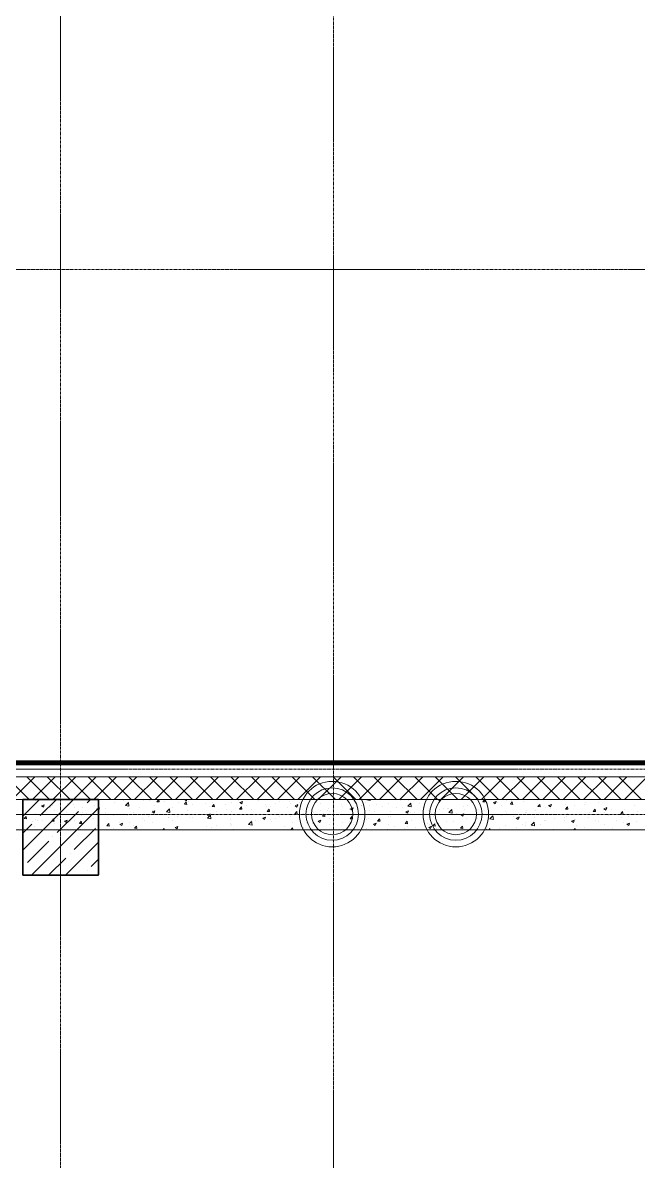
# Model space of a CAD drawing. Header units: millimetres. Extents: x 538266 to 1167394, y 114608 to 637157.
# Drawn here: x 847288 to 851350, y 220624 to 228143 of the extents above; entities that cross this region are included whole.
import ezdxf
from ezdxf.enums import TextEntityAlignment as Align

# ---------------------------------------------------------------- set-up
doc = ezdxf.new("R2010")
doc.units = ezdxf.units.MM
for name, pattern in [('CENTER2', [28.575, 19.05, -3.175, 3.175, -3.175]), ('DASHED', [19.05, 12.7, -6.35]), ('HIDDEN2', [4.7625, 3.175, -1.5875])]:
    doc.linetypes.add(name, pattern=pattern)
doc.layers.get('Defpoints').update_dxf_attribs({"color": 140})
doc.layers.add('АР_Делит', color=120, linetype='Continuous', lineweight=0, plot=False)
for name, color, linetype, lineweight in [('АР_Колонны', 70, 'Continuous', 30), ('АР_Стены ЖБ', 7, 'Continuous', 35), ('АР_Стены ПЕНОблок', 52, 'Continuous', 20), ('АР_Тонкая', 254, 'Continuous', 5), ('АР_Утеплитель', 31, 'Continuous', 0), ('АР_Штриховка', 8, 'Continuous', 0)]:
    doc.layers.add(name, color=color, linetype=linetype, lineweight=lineweight)
doc.layers.add('РД_Оси_100', color=7, linetype='Continuous', lineweight=0, true_color=0x525252)
doc.styles.add('style1', font='ARIALN.TTF')

# ---------------------------------------------------------------- blocks, each defined once
blk = doc.blocks.new('2_этаж')
at = {"layer": 'АР_Делит', "color": 18, "true_color": 0x000000}
for centre, radius in [((692965.5, 222916.6), 216.3), ((693781.6, 222916.6), 216.3), ((692965.5, 222916.6), 173), ((692965.5, 222916.6), 136.2), ((693781.6, 222916.6), 173), ((693781.6, 222916.6), 136.2)]:
    blk.add_circle(centre, radius, dxfattribs=at)
at = {"layer": 'АР_Колонны', "color": 18, "linetype": 'HIDDEN2', "lineweight": 25, "true_color": 0x000000}
for p, q in [((690923.6, 223013.2), (691423.6, 223013.2)), ((690923.6, 222513.2), (690923.6, 223013.2)), ((691423.6, 223013.2), (691423.6, 222513.2)), ((691423.6, 222513.2), (690923.6, 222513.2))]:
    blk.add_line(p, q, dxfattribs=at)
at = {"layer": 'АР_Колонны', "color": 18, "linetype": 'Continuous', "lineweight": 15, "true_color": 0x000000}
for p, q in [((691423.6, 223013.2), (690923.6, 223013.2)), ((690923.6, 223013.2), (690923.6, 222513.2)), ((691423.6, 223013.2), (690923.6, 223013.2)), ((690923.6, 223013.2), (690923.6, 222513.2)), ((691423.6, 222513.2), (691423.6, 223013.2)), ((691423.6, 222513.2), (691423.6, 223013.2)), ((690923.6, 222513.2), (691423.6, 222513.2)), ((690923.6, 222513.2), (691423.6, 222513.2))]:
    blk.add_line(p, q, dxfattribs=at)
at = {"layer": 'АР_Стены ЖБ', "color": 18, "linetype": 'Continuous', "lineweight": 30, "true_color": 0x000000}
for p, q in [((691423.6, 223013.2), (690923.6, 223013.2)), ((690923.6, 223013.2), (690923.6, 222513.2)), ((691423.6, 222513.2), (691423.6, 223013.2)), ((690923.6, 222513.2), (691423.6, 222513.2))]:
    blk.add_line(p, q, dxfattribs=at)
at = {"layer": 'АР_Стены ПЕНОблок', "color": 18, "linetype": 'Continuous', "lineweight": 20, "true_color": 0x000000}
for p, q in [((696773.6, 223013.2), (677173.6, 223013.2)), ((677173.6, 222813.2), (696773.6, 222813.2))]:
    blk.add_line(p, q, dxfattribs=at)
at = {"layer": 'АР_Тонкая', "color": 18, "linetype": 'Continuous', "lineweight": 5, "true_color": 0x000000}
for p, q in [((696773.6, 223268.2), (677173.6, 223268.2)), ((696773.6, 223243.2), (677173.6, 223243.2)), ((677173.6, 223243.2), (696773.6, 223243.2)), ((677173.6, 223163.2), (696773.6, 223163.2))]:
    blk.add_line(p, q, dxfattribs=at)
at = {"layer": 'АР_Утеплитель', "color": 18, "linetype": 'Continuous', "lineweight": 0, "true_color": 0x000000}
for p, q in [((696773.6, 223163.2), (677173.6, 223163.2)), ((677173.6, 223013.2), (696773.6, 223013.2))]:
    blk.add_line(p, q, dxfattribs=at)
at = {"layer": 'АР_Штриховка', "color": 18, "linetype": 'Continuous', "lineweight": 0, "true_color": 0x000000}
for p, q in [((677173.6, 223268), (696773.6, 223268)), ((677173.6, 223267), (696773.6, 223267)), ((677173.6, 223266), (696773.6, 223266)), ((677173.6, 223265), (696773.6, 223265)), ((677173.6, 223264), (696773.6, 223264)), ((677173.6, 223263), (696773.6, 223263)), ((677173.6, 223262), (696773.6, 223262)), ((677173.6, 223261), (696773.6, 223261)), ((677173.6, 223260), (696773.6, 223260)), ((677173.6, 223259), (696773.6, 223259)), ((677173.6, 223258), (696773.6, 223258)), ((677173.6, 223257), (696773.6, 223257)), ((677173.6, 223256), (696773.6, 223256)), ((677173.6, 223255), (696773.6, 223255)), ((677173.6, 223254), (696773.6, 223254)), ((677173.6, 223253), (696773.6, 223253)), ((677173.6, 223252), (696773.6, 223252)), ((677173.6, 223251), (696773.6, 223251)), ((677173.6, 223250), (696773.6, 223250)), ((677173.6, 223249), (696773.6, 223249)), ((677173.6, 223248), (696773.6, 223248)), ((677173.6, 223247), (696773.6, 223247)), ((677173.6, 223246), (696773.6, 223246)), ((677173.6, 223245), (696773.6, 223245)), ((677173.6, 223244), (696773.6, 223244)), ((690966, 223013.2), (690816, 223163.2)), ((690853.3, 223013.2), (691003.3, 223163.2)), ((691100.7, 223013.2), (690950.7, 223163.2)), ((690988, 223013.2), (691138, 223163.2)), ((691235.4, 223013.2), (691085.4, 223163.2)), ((691122.8, 223013.2), (691272.8, 223163.2)), ((691370.1, 223013.2), (691220.1, 223163.2)), ((691257.5, 223013.2), (691407.5, 223163.2)), ((691504.8, 223013.2), (691354.8, 223163.2)), ((691392.2, 223013.2), (691542.2, 223163.2)), ((691639.5, 223013.2), (691489.5, 223163.2)), ((691526.9, 223013.2), (691676.9, 223163.2)), ((691774.2, 223013.2), (691624.2, 223163.2)), ((691661.6, 223013.2), (691811.6, 223163.2)), ((691908.9, 223013.2), (691758.9, 223163.2)), ((691796.3, 223013.2), (691946.3, 223163.2)), ((692043.6, 223013.2), (691893.6, 223163.2)), ((691931, 223013.2), (692081, 223163.2)), ((692178.3, 223013.2), (692028.3, 223163.2)), ((692065.7, 223013.2), (692215.7, 223163.2)), ((692313, 223013.2), (692163, 223163.2)), ((692200.4, 223013.2), (692350.4, 223163.2)), ((692447.7, 223013.2), (692297.7, 223163.2)), ((692335.1, 223013.2), (692485.1, 223163.2)), ((692582.4, 223013.2), (692432.4, 223163.2)), ((692469.8, 223013.2), (692619.8, 223163.2)), ((692717.1, 223013.2), (692567.1, 223163.2)), ((692604.5, 223013.2), (692754.5, 223163.2)), ((692851.8, 223013.2), (692701.8, 223163.2)), ((692739.2, 223013.2), (692889.2, 223163.2)), ((692986.5, 223013.2), (692836.5, 223163.2)), ((692873.9, 223013.2), (693023.9, 223163.2)), ((693121.2, 223013.2), (692971.2, 223163.2)), ((693008.6, 223013.2), (693158.6, 223163.2)), ((693255.9, 223013.2), (693105.9, 223163.2)), ((693143.3, 223013.2), (693293.3, 223163.2)), ((693390.6, 223013.2), (693240.6, 223163.2)), ((693278, 223013.2), (693428, 223163.2)), ((693525.3, 223013.2), (693375.3, 223163.2)), ((693412.7, 223013.2), (693562.7, 223163.2)), ((693660, 223013.2), (693510, 223163.2)), ((693547.4, 223013.2), (693697.4, 223163.2)), ((693794.8, 223013.2), (693644.8, 223163.2)), ((693682.1, 223013.2), (693832.1, 223163.2)), ((693929.5, 223013.2), (693779.5, 223163.2)), ((693816.8, 223013.2), (693966.8, 223163.2)), ((694064.2, 223013.2), (693914.2, 223163.2)), ((693951.5, 223013.2), (694101.5, 223163.2)), ((694198.9, 223013.2), (694048.9, 223163.2)), ((694086.2, 223013.2), (694236.2, 223163.2)), ((694333.6, 223013.2), (694183.6, 223163.2)), ((694220.9, 223013.2), (694370.9, 223163.2)), ((694468.3, 223013.2), (694318.3, 223163.2)), ((694355.6, 223013.2), (694505.6, 223163.2)), ((694603, 223013.2), (694453, 223163.2)), ((694490.3, 223013.2), (694640.3, 223163.2)), ((694737.7, 223013.2), (694587.7, 223163.2)), ((694625.1, 223013.2), (694775.1, 223163.2)), ((694872.4, 223013.2), (694722.4, 223163.2)), ((694759.8, 223013.2), (694909.8, 223163.2)), ((695007.1, 223013.2), (694857.1, 223163.2)), ((694894.5, 223013.2), (695044.5, 223163.2)), ((691007.2, 223005.9), (691007.2, 223005.9)), ((691047.1, 222971.5), (691059.8, 222963)), ((691047.2, 222971.7), (691065, 222978.6)), ((691057.4, 222967.4), (691057.4, 222967.4)), ((691059.8, 222963), (691064.9, 222978.4)), ((691109.3, 222957.5), (691109.3, 222957.5)), ((691121, 222975.7), (691121, 222975.7)), ((691217.2, 222988.4), (691217.2, 222988.4)), ((691257.4, 222983), (691257.4, 222983)), ((691266.5, 222958.2), (691266.5, 222958.2)), ((691344.8, 223013.2), (691352.1, 223012.1)), ((691352.1, 223012.2), (691352, 223013.2)), ((691377.6, 223009.5), (691377.6, 223009.5)), ((691394.8, 222974.5), (691394.8, 222974.5)), ((691405.6, 223008.4), (691405.6, 223008.4)), ((691412.2, 222951.2), (691424.8, 222942.7)), ((691412.3, 222951.4), (691430, 222958.2)), ((691424.8, 222942.7), (691430, 222958)), ((691466.4, 222952.6), (691466.4, 222952.6)), ((691526.7, 222993.5), (691526.7, 222993.5)), ((691585.8, 223009.4), (691585.8, 223009.4)), ((691600.6, 222973.7), (691620.3, 222994.3)), ((691600.6, 222973.6), (691623.2, 222970.1)), ((691614.6, 222978), (691614.6, 222978)), ((691623.2, 222970.2), (691620.4, 222994.3)), ((691631, 222951.5), (691631, 222951.5)), ((691636.3, 223013.2), (691641.2, 223012.8)), ((691641.5, 223012.9), (691641.4, 223013.2)), ((691657.1, 223011.4), (691657.1, 223011.4)), ((691694.6, 222959.9), (691694.6, 222959.9)), ((691721.4, 223003.7), (691721.4, 223003.7)), ((691762.7, 223003.5), (691762.7, 223003.5)), ((691790.8, 222972.5), (691790.8, 222972.5)), ((691808.2, 222998.2), (691820.5, 223012.8)), ((691808.2, 222998.2), (691823.4, 222996.9)), ((691823.7, 222996.9), (691820.8, 223012.9)), ((691857, 222997.9), (691857, 222997.9)), ((691871.6, 222931.7), (691891.4, 222952.3)), ((691894.3, 222928.2), (691891.5, 222952.3)), ((691914.3, 222962.2), (691914.3, 222962.2)), ((691951.2, 222993.7), (691951.2, 222993.7)), ((691990.4, 222982.3), (692002.7, 222996.9)), ((691990.4, 222982.3), (692005.6, 222980.9)), ((691990.6, 223012.8), (692003.3, 223004.3)), ((691990.7, 223013), (691991.5, 223013.2)), ((691992.6, 222992.2), (691992.6, 222992.2)), ((692005.9, 222981), (692002.9, 222996.9)), ((692003.3, 223004.3), (692006.3, 223013.2)), ((692014.8, 223002), (692014.8, 223002)), ((692044.7, 222980.1), (692044.7, 222980.1)), ((692128.2, 222986.5), (692128.2, 222986.5)), ((692155.9, 222965.4), (692155.9, 222965.4)), ((692172.6, 222966.3), (692184.8, 222980.9)), ((692172.6, 222966.3), (692187.8, 222965)), ((692173, 222996.3), (692173, 222996.3)), ((692188.1, 222965.1), (692185.1, 222981)), ((692263.8, 222980.8), (692263.8, 222980.8)), ((692304.1, 222990.9), (692304.1, 222990.9)), ((692345.8, 223009.2), (692345.8, 223009.2)), ((692354.8, 222950.4), (692367, 222965)), ((692354.8, 222950.4), (692370, 222949.1)), ((692355.7, 222992.6), (692373.5, 222999.4)), ((692355.7, 222992.4), (692368.3, 222983.9)), ((692364.3, 222956.7), (692364.3, 222956.7)), ((692370.2, 222949.1), (692367.3, 222965)), ((692368.3, 222983.9), (692373.5, 222999.3)), ((692399.4, 222975), (692399.4, 222975)), ((692432.2, 222948.7), (692432.2, 222948.7)), ((692481.4, 223003.4), (692481.4, 223003.4)), ((692524.8, 222977.8), (692524.8, 222977.8)), ((692535, 222969.3), (692535, 222969.3)), ((692537, 222934.5), (692549.2, 222949)), ((692552.4, 222933.2), (692549.5, 222949.1)), ((692560.5, 222965), (692560.5, 222965)), ((692588.3, 222986.2), (692588.3, 222986.2)), ((692617, 222997.7), (692617, 222997.7)), ((692670.6, 222963.6), (692670.6, 222963.6)), ((692684.5, 222998.8), (692684.5, 222998.8)), ((692692.4, 222984), (692692.4, 222984)), ((692720.7, 222972.1), (692733.3, 222963.6)), ((692720.8, 222972.3), (692738.6, 222979.1)), ((692733.3, 222963.6), (692738.5, 222978.9)), ((692752.6, 222992), (692752.6, 222992)), ((692806.1, 222957.8), (692806.1, 222957.8)), ((692822.9, 223001.9), (692822.9, 223001.9)), ((692888.2, 222986.2), (692888.2, 222986.2)), ((692941.7, 222952.1), (692941.7, 222952.1)), ((693023.8, 222980.5), (693023.8, 222980.5)), ((693034.2, 222966.4), (693034.2, 222966.4)), ((693077.3, 222946.4), (693077.3, 222946.4)), ((693080, 222952.6), (693080, 222952.6)), ((693085.7, 222951.8), (693098.4, 222943.2)), ((693085.8, 222951.9), (693103.6, 222958.8)), ((693098.3, 222961.9), (693098.3, 222961.9)), ((693098.4, 222943.2), (693103.5, 222958.6)), ((693159.4, 222974.8), (693159.4, 222974.8)), ((693161.9, 222970.3), (693161.9, 222970.3)), ((693182.4, 222991.9), (693182.4, 222991.9)), ((693193.4, 223010.9), (693195.6, 223013.2)), ((693193.4, 223010.8), (693216, 223007.3)), ((693210.4, 222970.5), (693210.4, 222970.5)), ((693216, 223007.4), (693215.3, 223013.2)), ((693258.1, 222982.9), (693258.1, 222982.9)), ((693295, 222969), (693295, 222969)), ((693338.7, 222986.8), (693338.7, 222986.8)), ((693391.4, 222961.5), (693391.4, 222961.5)), ((693418.5, 223004.1), (693418.5, 223004.1)), ((693430.5, 222963.3), (693430.5, 222963.3)), ((693464.4, 222968.9), (693484.2, 222989.5)), ((693464.5, 222968.7), (693487.1, 222965.2)), ((693470.6, 223005.8), (693470.6, 223005.8)), ((693482.1, 223012.4), (693482.1, 223012.4)), ((693487.1, 222965.4), (693484.3, 222989.5)), ((693539.5, 222986.9), (693539.5, 222986.9)), ((693566.1, 222957.6), (693566.1, 222957.6)), ((693664.3, 223013.2), (693676.8, 223004.8)), ((693671.9, 222946), (693671.9, 222946)), ((693676.8, 223004.8), (693679.7, 223013.2)), ((693687.6, 223012.4), (693687.6, 223012.4)), ((693701.7, 222951.9), (693701.7, 222951.9)), ((693726.2, 222955.4), (693726.2, 222955.4)), ((693735.5, 222954.4), (693735.5, 222954.4)), ((693735.5, 222926.8), (693755.3, 222947.4)), ((693758.2, 222923.3), (693755.4, 222947.5)), ((693784.8, 223013.2), (693792.2, 223012.6)), ((693792.5, 223012.7), (693792.4, 223013.2)), ((693831.7, 222967.1), (693831.7, 222967.1)), ((693837.3, 222946.1), (693837.3, 222946.1)), ((693858.2, 222974.5), (693858.2, 222974.5)), ((693932.8, 222948.9), (693932.8, 222948.9)), ((693959.2, 222998), (693971.4, 223012.6)), ((693959.2, 222998), (693974.4, 222996.7)), ((693974.7, 222996.7), (693971.7, 223012.6)), ((693988.6, 222992.3), (693988.6, 222992.3)), ((693992.1, 222988.2), (693992.1, 222988.2)), ((694029.2, 222993), (694041.8, 222984.5)), ((694029.3, 222993.2), (694047.1, 223000)), ((694041.8, 222984.5), (694047, 222999.8)), ((694055.7, 222996.6), (694055.7, 222996.6)), ((694080.9, 222974.3), (694080.9, 222974.3)), ((694116.9, 223008.6), (694116.9, 223008.6)), ((694141.4, 222982.1), (694153.6, 222996.7)), ((694141.4, 222982.1), (694156.6, 222980.7)), ((694151.9, 223009.2), (694151.9, 223009.2)), ((694156.8, 222980.8), (694153.9, 222996.7)), ((694229, 222999.8), (694229, 222999.8)), ((694323.6, 222966.1), (694335.8, 222980.7)), ((694323.6, 222966.1), (694338.8, 222964.8)), ((694339, 222964.8), (694336.1, 222980.8)), ((694376.1, 222961), (694376.1, 222961)), ((694394.2, 222972.6), (694406.9, 222964.1)), ((694394.3, 222972.8), (694412.1, 222979.7)), ((694405.3, 222951.2), (694405.3, 222951.2)), ((694406.9, 222964.1), (694412, 222979.5)), ((694504.4, 222977.2), (694504.4, 222977.2)), ((694505.8, 222950.2), (694518, 222964.8)), ((694505.8, 222950.2), (694520.9, 222948.8)), ((694521.2, 222948.9), (694518.3, 222964.8)), ((694565.7, 222972.3), (694565.7, 222972.3)), ((694629.3, 222980.7), (694629.3, 222980.7)), ((694636.3, 222996.3), (694636.3, 222996.3)), ((694687.9, 222934.2), (694700.2, 222948.8)), ((694703.4, 222933), (694700.5, 222948.9)), ((694725.5, 222993.4), (694725.5, 222993.4)), ((694759.3, 222952.5), (694777.1, 222959.3)), ((694759.3, 222952.3), (694771.9, 222943.8)), ((694771.9, 222943.8), (694777.1, 222959.1)), ((694811, 222949.9), (694811, 222949.9)), ((694959.2, 222975.3), (694959.2, 222975.3)), ((690932.6, 222886.9), (690944.8, 222901.4)), ((690932.6, 222886.8), (690947.7, 222885.5)), ((690939.4, 222937.3), (690939.4, 222937.3)), ((690948, 222885.6), (690945.1, 222901.5)), ((690961.2, 222932.1), (690961.2, 222932.1)), ((691004.2, 222921.3), (691004.2, 222921.3)), ((691022, 222876.3), (691022, 222876.3)), ((691054.2, 222875.6), (691054.2, 222875.6)), ((691075, 222931.6), (691075, 222931.6)), ((691114.7, 222870.9), (691127, 222885.5)), ((691114.7, 222870.9), (691129.9, 222869.6)), ((691130.2, 222869.6), (691127.3, 222885.6)), ((691136.1, 222940.4), (691136.1, 222940.4)), ((691150.4, 222888.2), (691150.4, 222888.2)), ((691170.2, 222901.8), (691170.2, 222901.8)), ((691198.8, 222869.5), (691216.6, 222876.3)), ((691210.6, 222925.9), (691210.6, 222925.9)), ((691211.4, 222860.8), (691216.6, 222876.1)), ((691263.4, 222873.7), (691263.4, 222873.7)), ((691310.8, 222909.3), (691310.8, 222909.3)), ((691318.3, 222927.2), (691318.3, 222927.2)), ((691346.2, 222920.1), (691346.2, 222920.1)), ((691374.4, 222917.7), (691374.4, 222917.7)), ((691391.7, 222889.9), (691391.7, 222889.9)), ((691470.6, 222930.4), (691470.6, 222930.4)), ((691481.7, 222914.4), (691481.7, 222914.4)), ((691523.6, 222909), (691523.6, 222909)), ((691617.3, 222908.7), (691617.3, 222908.7)), ((691654, 222926.9), (691654, 222926.9)), ((691711.6, 222889.2), (691711.6, 222889.2)), ((691723.9, 222872.4), (691723.9, 222872.4)), ((691752.9, 222903), (691752.9, 222903)), ((691777.2, 222930.9), (691789.8, 222922.3)), ((691777.3, 222931), (691795.1, 222937.9)), ((691782.3, 222943.1), (691782.3, 222943.1)), ((691789.9, 222922.3), (691795, 222937.7)), ((691859.7, 222914.6), (691859.7, 222914.6)), ((691871.7, 222931.5), (691894.3, 222928)), ((691884.4, 222893.5), (691884.4, 222893.5)), ((691888.5, 222897.2), (691888.5, 222897.2)), ((691911.2, 222877.6), (691911.2, 222877.6)), ((691947.9, 222901.8), (691947.9, 222901.8)), ((692007.8, 222940), (692007.8, 222940)), ((692024.1, 222891.5), (692024.1, 222891.5)), ((692041.6, 222895.5), (692041.6, 222895.5)), ((692044.1, 222914.5), (692044.1, 222914.5)), ((692142.2, 222910.5), (692154.9, 222902)), ((692142.3, 222910.7), (692160.1, 222917.5)), ((692142.7, 222889.6), (692162.5, 222910.2)), ((692142.8, 222889.5), (692165.4, 222886)), ((692154.9, 222902), (692160, 222917.3)), ((692159.7, 222885.8), (692159.7, 222885.8)), ((692165.4, 222886.1), (692162.6, 222910.2)), ((692169.9, 222911.8), (692169.9, 222911.8)), ((692204.6, 222935.6), (692204.6, 222935.6)), ((692268.1, 222944), (692268.1, 222944)), ((692295.3, 222880), (692295.3, 222880)), ((692301.8, 222930.8), (692301.8, 222930.8)), ((692430.9, 222874.3), (692430.9, 222874.3)), ((692457.9, 222877.6), (692457.9, 222877.6)), ((692507.3, 222890.2), (692519.9, 222881.7)), ((692507.4, 222890.4), (692525.1, 222897.2)), ((692519.9, 222881.6), (692525.1, 222897)), ((692521.5, 222886), (692521.5, 222886)), ((692537, 222934.5), (692552.2, 222933.1)), ((692557.4, 222880.4), (692557.4, 222880.4)), ((692589.8, 222890.2), (692589.8, 222890.2)), ((692617.7, 222898.6), (692617.7, 222898.6)), ((692689.4, 222899.4), (692689.4, 222899.4)), ((692719.2, 222918.5), (692731.4, 222933.1)), ((692719.2, 222918.5), (692734.3, 222917.2)), ((692734.6, 222917.2), (692731.7, 222933.2)), ((692738, 222915.6), (692738, 222915.6)), ((692778.1, 222919.8), (692778.1, 222919.8)), ((692819.8, 222917.3), (692819.8, 222917.3)), ((692841.7, 222928.1), (692841.7, 222928.1)), ((692872.4, 222870), (692890.2, 222876.8)), ((692885, 222861.3), (692890.1, 222876.7)), ((692886.1, 222941), (692886.1, 222941)), ((692901.3, 222902.6), (692913.6, 222917.2)), ((692901.3, 222902.6), (692916.5, 222901.2)), ((692916.8, 222901.3), (692913.9, 222917.2)), ((692937.9, 222940.8), (692937.9, 222940.8)), ((692947, 222885.2), (692947, 222885.2)), ((692948.1, 222933.6), (692948.1, 222933.6)), ((693083.5, 222886.6), (693095.8, 222901.2)), ((693083.5, 222886.6), (693098.7, 222885.3)), ((693095.1, 222910.7), (693095.1, 222910.7)), ((693099, 222885.4), (693096, 222901.3)), ((693191.3, 222882.8), (693191.3, 222882.8)), ((693207.3, 222886), (693207.3, 222886)), ((693212.9, 222940.7), (693212.9, 222940.7)), ((693243.2, 222936.1), (693243.2, 222936.1)), ((693265.7, 222870.7), (693278, 222885.3)), ((693281.2, 222869.4), (693278.2, 222885.3)), ((693335.6, 222902.2), (693335.6, 222902.2)), ((693348.5, 222934.9), (693348.5, 222934.9)), ((693351.7, 222903.9), (693351.7, 222903.9)), ((693415.3, 222912.3), (693415.3, 222912.3)), ((693450.7, 222931.4), (693463.4, 222922.9)), ((693450.8, 222931.6), (693468.6, 222938.4)), ((693463.4, 222922.9), (693468.6, 222938.2)), ((693467.5, 222921.3), (693467.5, 222921.3)), ((693484.1, 222929.2), (693484.1, 222929.2)), ((693488.4, 222872.6), (693488.4, 222872.6)), ((693511.5, 222924.9), (693511.5, 222924.9)), ((693597.9, 222939.2), (693597.9, 222939.2)), ((693619.7, 222923.5), (693619.7, 222923.5)), ((693636.5, 222898.1), (693636.5, 222898.1)), ((693723.2, 222870.9), (693723.2, 222870.9)), ((693735.6, 222926.7), (693758.2, 222923.2)), ((693755.3, 222917.7), (693755.3, 222917.7)), ((693784.6, 222923.5), (693784.6, 222923.5)), ((693815.8, 222911.1), (693828.4, 222902.5)), ((693815.9, 222911.3), (693833.6, 222918.1)), ((693828.4, 222902.5), (693833.6, 222917.9)), ((693855.1, 222889.9), (693855.1, 222889.9)), ((693890.9, 222912), (693890.9, 222912)), ((693925.3, 222888), (693925.3, 222888)), ((693972.9, 222940.4), (693972.9, 222940.4)), ((693985.5, 222907.8), (693985.5, 222907.8)), ((693988.9, 222896.4), (693988.9, 222896.4)), ((694006.6, 222884.8), (694026.4, 222905.4)), ((694006.7, 222884.7), (694029.2, 222881.2)), ((694026.5, 222906.3), (694026.5, 222906.3)), ((694029.3, 222881.3), (694026.5, 222905.4)), ((694085.1, 222909.1), (694085.1, 222909.1)), ((694108.5, 222934.7), (694108.5, 222934.7)), ((694113.8, 222924), (694113.8, 222924)), ((694162.1, 222900.6), (694162.1, 222900.6)), ((694180.8, 222890.7), (694193.4, 222882.2)), ((694180.9, 222890.9), (694198.7, 222897.7)), ((694193.5, 222882.2), (694198.6, 222897.5)), ((694244.1, 222928.9), (694244.1, 222928.9)), ((694245.5, 222930.2), (694245.5, 222930.2)), ((694245.7, 222943.1), (694245.7, 222943.1)), ((694297.6, 222894.8), (694297.6, 222894.8)), ((694309.1, 222938.5), (694309.1, 222938.5)), ((694366.7, 222873.6), (694366.7, 222873.6)), ((694373, 222876.4), (694373, 222876.4)), ((694379.7, 222923.2), (694379.7, 222923.2)), ((694433.2, 222889.1), (694433.2, 222889.1)), ((694498.9, 222872.1), (694498.9, 222872.1)), ((694501.3, 222892.7), (694501.3, 222892.7)), ((694514.8, 222899.1), (694514.8, 222899.1)), ((694515.3, 222917.5), (694515.3, 222917.5)), ((694545.9, 222870.6), (694563.7, 222877.4)), ((694558.5, 222861.9), (694563.6, 222877.2)), ((694562.5, 222880.5), (694562.5, 222880.5)), ((694568.8, 222883.4), (694568.8, 222883.4)), ((694633.3, 222911.7), (694633.3, 222911.7)), ((694650.9, 222911.8), (694650.9, 222911.8)), ((694658.7, 222893.2), (694658.7, 222893.2)), ((694662.9, 222924.5), (694662.9, 222924.5)), ((694687.9, 222934.2), (694703.1, 222932.9)), ((694704.4, 222877.6), (694704.4, 222877.6)), ((694763.7, 222929.6), (694763.7, 222929.6)), ((694786.5, 222906), (694786.5, 222906)), ((694819.1, 222914.3), (694819.1, 222914.3)), ((694840, 222871.9), (694840, 222871.9)), ((694870.1, 222918.3), (694882.4, 222932.9)), ((694870.1, 222918.3), (694885.3, 222917)), ((694871.9, 222894.2), (694871.9, 222894.2)), ((694885.6, 222917), (694882.6, 222932.9)), ((694882.7, 222922.7), (694882.7, 222922.7)), ((694892, 222945.9), (694892, 222945.9)), ((694922, 222900.3), (694922, 222900.3)), ((694978.8, 222935.3), (694978.8, 222935.3)), ((690990.6, 222867.2), (690990.6, 222867.2)), ((691001.1, 222836.8), (691001.1, 222836.8)), ((691133, 222855.8), (691133, 222855.8)), ((691198.8, 222869.3), (691211.4, 222860.8)), ((691296.9, 222855), (691309.2, 222869.6)), ((691296.9, 222855), (691312.1, 222853.6)), ((691307.6, 222817.5), (691307.6, 222817.5)), ((691312.4, 222853.7), (691309.4, 222869.6)), ((691403.8, 222830.2), (691403.8, 222830.2)), ((691415.3, 222838.3), (691415.3, 222838.3)), ((691479.1, 222839), (691491.4, 222853.6)), ((691479.1, 222839), (691494.3, 222837.7)), ((691494.6, 222837.8), (691491.6, 222853.7)), ((691520.5, 222824.4), (691520.5, 222824.4)), ((691563.4, 222863.7), (691563.4, 222863.7)), ((691563.8, 222848.9), (691576.4, 222840.4)), ((691563.9, 222849.1), (691581.7, 222855.9)), ((691564.2, 222851.3), (691564.2, 222851.3)), ((691576.4, 222840.4), (691581.6, 222855.8)), ((691627.8, 222859.7), (691627.8, 222859.7)), ((691651, 222842.3), (691651, 222842.3)), ((691661.3, 222823.1), (691673.5, 222837.7)), ((691661.3, 222823.1), (691676.5, 222821.8)), ((691676.7, 222821.8), (691673.8, 222837.7)), ((691779.2, 222858.6), (691779.2, 222858.6)), ((691848.6, 222813.2), (691855.7, 222821.7)), ((691857.6, 222813.2), (691856, 222821.8)), ((691928.8, 222828.6), (691941.5, 222820.1)), ((691928.9, 222828.8), (691946.7, 222835.6)), ((691941.5, 222820.1), (691946.6, 222835.4)), ((691977.3, 222814.3), (691977.3, 222814.3)), ((692137.7, 222835.4), (692137.7, 222835.4)), ((692145.5, 222813.9), (692145.5, 222813.9)), ((692166.8, 222827.2), (692166.8, 222827.2)), ((692201.3, 222843.8), (692201.3, 222843.8)), ((692293.6, 222839.3), (692293.6, 222839.3)), ((692297.5, 222856.5), (692297.5, 222856.5)), ((692298.7, 222846.3), (692298.7, 222846.3)), ((692306.5, 222813.2), (692311.7, 222815.3)), ((692311, 222813.2), (692311.7, 222815.1)), ((692413.8, 222847.6), (692433.6, 222868.2)), ((692413.9, 222847.4), (692436.4, 222843.9)), ((692429.1, 222864.1), (692429.1, 222864.1)), ((692436.5, 222844.1), (692433.7, 222868.2)), ((692441.7, 222864.7), (692441.7, 222864.7)), ((692566.5, 222868.6), (692566.5, 222868.6)), ((692650.7, 222834.4), (692650.7, 222834.4)), ((692686.3, 222814.9), (692686.3, 222814.9)), ((692692.3, 222813.2), (692704.7, 222826.1)), ((692702.1, 222862.9), (692702.1, 222862.9)), ((692706.2, 222813.2), (692704.7, 222826.2)), ((692711.3, 222819.6), (692711.3, 222819.6)), ((692774.9, 222827.9), (692774.9, 222827.9)), ((692798.8, 222859.8), (692798.8, 222859.8)), ((692816.7, 222832.8), (692816.7, 222832.8)), ((692837.6, 222857.1), (692837.6, 222857.1)), ((692871.1, 222840.6), (692871.1, 222840.6)), ((692872.3, 222869.8), (692884.9, 222861.3)), ((692945, 222849), (692945, 222849)), ((692973.2, 222851.4), (692973.2, 222851.4)), ((693031.5, 222861.7), (693031.5, 222861.7)), ((693076.9, 222868.1), (693076.9, 222868.1)), ((693095.1, 222870.1), (693095.1, 222870.1)), ((693108.8, 222845.7), (693108.8, 222845.7)), ((693192.1, 222821.8), (693192.1, 222821.8)), ((693237.3, 222849.5), (693250, 222841)), ((693237.4, 222849.7), (693255.2, 222856.5)), ((693244.4, 222839.9), (693244.4, 222839.9)), ((693250, 222841), (693255.1, 222856.3)), ((693265.7, 222870.7), (693280.9, 222869.4)), ((693332.5, 222817.7), (693332.5, 222817.7)), ((693340.2, 222847.2), (693340.2, 222847.2)), ((693380, 222834.2), (693380, 222834.2)), ((693444.7, 222824.7), (693444.7, 222824.7)), ((693447.9, 222854.8), (693460.1, 222869.4)), ((693447.9, 222854.8), (693463.1, 222853.4)), ((693463.3, 222853.5), (693460.4, 222869.4)), ((693464.4, 222836.7), (693464.4, 222836.7)), ((693515.6, 222828.5), (693515.6, 222828.5)), ((693594.9, 222854.6), (693594.9, 222854.6)), ((693602.4, 222829.3), (693620.2, 222836.2)), ((693602.4, 222829.1), (693615, 222820.6)), ((693605.1, 222845.9), (693605.1, 222845.9)), ((693615, 222820.6), (693620.2, 222836)), ((693630.1, 222838.8), (693642.3, 222853.4)), ((693630.1, 222838.8), (693645.3, 222837.5)), ((693645.5, 222837.5), (693642.6, 222853.5)), ((693651.2, 222822.8), (693651.2, 222822.8)), ((693668.7, 222854.2), (693668.7, 222854.2)), ((693764.9, 222866.9), (693764.9, 222866.9)), ((693786.8, 222817), (693786.8, 222817)), ((693812.3, 222822.9), (693824.5, 222837.5)), ((693812.3, 222822.9), (693827.4, 222821.5)), ((693827.7, 222821.6), (693824.8, 222837.5)), ((693978.6, 222813.2), (693985.3, 222815.8)), ((693982.4, 222823.2), (693982.4, 222823.2)), ((693984.4, 222813.2), (693985.2, 222815.6)), ((693999.7, 222813.2), (694006.7, 222821.5)), ((694008.5, 222813.2), (694007, 222821.6)), ((694070.4, 222822.8), (694070.4, 222822.8)), ((694110.7, 222839.5), (694110.7, 222839.5)), ((694178.7, 222830), (694178.7, 222830)), ((694218.5, 222848.2), (694218.5, 222848.2)), ((694242.3, 222838.4), (694242.3, 222838.4)), ((694242.6, 222858.5), (694242.6, 222858.5)), ((694277.7, 222842.7), (694297.5, 222863.4)), ((694277.7, 222842.6), (694300.3, 222839.1)), ((694300.3, 222839.2), (694297.5, 222863.4)), ((694338.5, 222851), (694338.5, 222851)), ((694427.5, 222817.9), (694427.5, 222817.9)), ((694545.8, 222870.4), (694558.5, 222861.9)), ((694560.8, 222813.2), (694568.5, 222821.3)), ((694569.6, 222813.2), (694568.6, 222821.3)), ((694575.6, 222843.3), (694575.6, 222843.3)), ((694630.2, 222827.2), (694630.2, 222827.2)), ((694723.8, 222868.7), (694723.8, 222868.7)), ((694752.2, 222814.1), (694752.2, 222814.1)), ((694760.6, 222845.1), (694760.6, 222845.1)), ((694815.8, 222822.5), (694815.8, 222822.5)), ((694888.9, 222861.3), (694888.9, 222861.3)), ((694910.9, 222850), (694923.5, 222841.5)), ((694911, 222850.2), (694928.7, 222857.1)), ((694912, 222835.2), (694912, 222835.2)), ((694923.5, 222841.5), (694928.7, 222856.9)), ((694975.6, 222866.2), (694975.6, 222866.2))]:
    blk.add_line(p, q, dxfattribs=at)
at = {"layer": 'АР_Штриховка', "color": 18, "linetype": 'Continuous', "lineweight": 5, "true_color": 0x000000}
for p, q in [((690923.6, 222903.9), (691032.9, 223013.2)), ((690923.6, 222679.4), (691257.5, 223013.2)), ((690982, 222513.2), (691423.6, 222954.9)), ((691038.7, 222906.8), (691145.2, 223013.2)), ((691319.4, 222962.9), (691319.4, 222962.9)), ((691347.4, 222991), (691369.7, 223013.2)), ((691010.7, 222878.7), (691010.7, 222878.7)), ((691151, 222794.5), (691291.3, 222934.9)), ((690923.6, 222791.6), (690982.6, 222850.7)), ((691263.3, 222682.3), (691403.6, 222822.6)), ((690954.6, 222598.1), (691094.9, 222738.4)), ((691122.9, 222766.5), (691122.9, 222766.5)), ((691206.5, 222513.2), (691423.6, 222730.4)), ((691235.2, 222654.2), (691235.2, 222654.2)), ((690926.5, 222570), (690926.5, 222570)), ((691094.2, 222513.2), (691207.1, 222626.2)), ((691375.5, 222570), (691423.6, 222618.1)), ((691318.7, 222513.2), (691319.4, 222513.9)), ((691347.4, 222542), (691347.4, 222542))]:
    blk.add_line(p, q, dxfattribs=at)
at = {"layer": 'Defpoints', "color": 18, "true_color": 0x000000, "style": 'style1'}
for p in [(677970.6, 219836.4), (678101.2, 211681.4)]:
    blk.add_attdef('АР-ПОМЕЩЕНИЕ:НАИМЕНОВАНИЕ', text='', height=100, dxfattribs=at).set_placement(p, align=Align.MIDDLE)
blk = doc.blocks.new('СОШ_2200_АР_ОСИ_М100_28.05.24')
at = {"layer": 'АР_Делит', "color": 251, "linetype": 'DASHED', "true_color": 0x636466}
blk.add_lwpolyline([(-355, 13145), (-355, 100855), (37145, 100855), (37145, 129155), (72745, 129155), (72745, 135155), (114955, 135155), (114955, -355)], dxfattribs=at)
at = {"layer": 'РД_Оси_100', "color": 251, "linetype": 'CENTER2', "true_color": 0x636466}
for p, q in [((20100, -6155), (20100, 139938.679)), ((-5954.958, 104100), (119910, 104100))]:
    blk.add_line(p, q, dxfattribs=at)
for points in [[(18300, -6196.31), (18300, 139538.679), (18450, 139938.679)], [(119910, 100950), (119410, 100800), (-5454.958, 100800), (-5954.958, 100950)], [(119910, 100350), (119410, 100500), (-5454.958, 100500), (-5954.958, 100350)]]:
    blk.add_lwpolyline(points, dxfattribs=at)

msp = doc.modelspace()

# ---------------------------------------------------------------- block references
msp.add_blockref('2_этаж', (156364.3, 0))
at = {"layer": 'РД_Оси_100'}
msp.add_blockref('СОШ_2200_АР_ОСИ_М100_28.05.24', (829237.8, 122413.2), dxfattribs=at)

doc.saveas('drawing.dxf')
